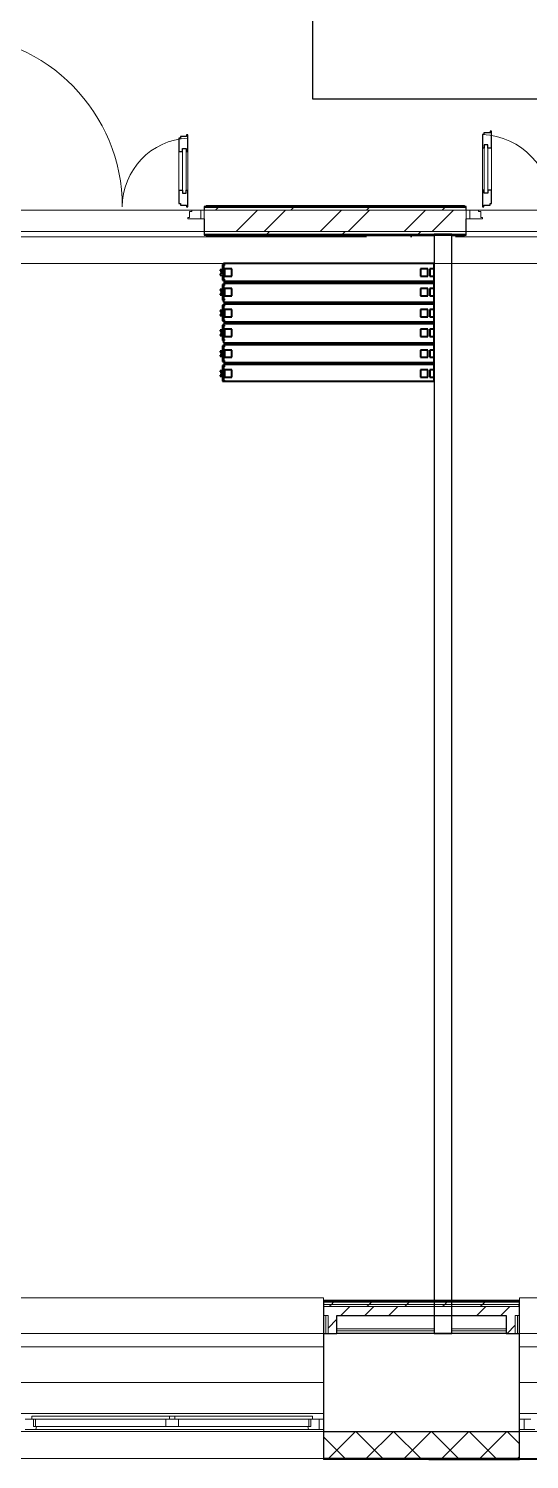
# Model space of a CAD drawing. Header units: millimetres. Extents: x -1073752 to 1436911, y -1379358 to 94781.
# Drawn here: x -902579 to -899768, y -1027063 to -1019038 of the extents above; entities that cross this region are included whole.
import ezdxf

# ---------------------------------------------------------------- set-up
doc = ezdxf.new("R2010")
doc.units = ezdxf.units.MM
doc.linetypes.add('ADSK_Линия сетки', pattern=[25, 20, -2.5, 0, -2.5])
doc.linetypes.add('ADSK_Сверху', pattern=[450, 300, -150])
for name, color, linetype, lineweight in [('_ Окна', 7, 'Continuous', 9), ('Двери', 252, 'Continuous', 9), ('Обобщенные модели', 252, 'Continuous', 18), ('Ограждение', 252, 'Continuous', 9), ('Окна', 7, 'Continuous', 9), ('Оси', 252, 'Continuous', 9), ('Перекрытие', 252, 'Continuous', 18), ('Стены внутренние', 7, 'Continuous', 18), ('Стены наружные', 7, 'Continuous', 18), ('Стены штриховка', 7, 'Continuous', 9)]:
    doc.layers.add(name, color=color, linetype=linetype, lineweight=lineweight)
doc.layers.add('PDF _АК RS-485', color=30, linetype='Continuous', true_color=0xff7f00)
doc.layers.add('Двери открывание', color=7, linetype='Continuous', lineweight=9, true_color=0xc0c0c0)
doc.layers.add('Линии', color=7, linetype='Continuous', lineweight=9, true_color=0x00a600)

# ---------------------------------------------------------------- blocks, each defined once
blk = doc.blocks.new('2 этаж')
at = {"layer": '_ Окна', "color": 251, "lineweight": 18, "true_color": 0x636466}
for p, q in [((121164, -19121.3), (121126, -19121.3)), ((121172, -19162.3), (121172, -19121.3)), ((121184, -19162.3), (121172, -19162.3)), ((121185.5, -19179.3), (121190, -19162.3)), ((122712, -19162.3), (122716.6, -19179.3)), ((122730, -19162.3), (122718, -19162.3)), ((122730, -19121.3), (122730, -19162.3)), ((122776, -19121.3), (122738, -19121.3)), ((122776, -19179.3), (122776, -19121.3)), ((123964, -19121.3), (123926, -19121.3)), ((123926, -19121.3), (123926, -19179.3)), ((121126, -19179.3), (121185.5, -19179.3)), ((122716.6, -19179.3), (122776, -19179.3)), ((123926, -19179.3), (123985.5, -19179.3))]:
    blk.add_line(p, q, dxfattribs=at)
at = {"layer": '_ Окна', "color": 251, "true_color": 0x636466}
for p, q in [((122801, -19121.3), (122776, -19121.3)), ((122776, -19121.3), (122776, -19179.3)), ((123926, -19121.3), (123901, -19121.3)), ((123926, -19179.3), (123926, -19121.3)), ((122776, -19179.3), (122801, -19179.3)), ((123901, -19179.3), (123926, -19179.3))]:
    blk.add_line(p, q, dxfattribs=at)
at = {"layer": 'Двери', "color": 251, "lineweight": 30, "true_color": 0x636466}
for p, q in [((121997, -11935.3), (121989, -11935.3)), ((121989, -11935.3), (121989, -12011.3)), ((122031, -11926.3), (121997, -11926.3)), ((121997, -11926.3), (121997, -11935.3)), ((122039, -11917.3), (122031, -11917.3)), ((122031, -11917.3), (122031, -11926.3)), ((122039, -12011.3), (122039, -11917.3)), ((123701, -11915.3), (123693, -11915.3)), ((123693, -11915.3), (123693, -11991.3)), ((123735, -11906.3), (123701, -11906.3)), ((123701, -11906.3), (123701, -11915.3)), ((123743, -11897.3), (123735, -11897.3)), ((123735, -11897.3), (123735, -11906.3)), ((123743, -11991.3), (123743, -11897.3)), ((121989, -12011.3), (122009, -12011.3)), ((122009, -12011.3), (122009, -11993.3)), ((122009, -11993.3), (122030, -11993.3)), ((122030, -11993.3), (122030, -12011.3)), ((122030, -12011.3), (122039, -12011.3)), ((123702, -11991.3), (123693, -11991.3)), ((123702, -11973.3), (123702, -11991.3)), ((123723, -11973.3), (123702, -11973.3)), ((123723, -11991.3), (123723, -11973.3)), ((123743, -11991.3), (123723, -11991.3)), ((121989, -12227.3), (121989, -12303.3)), ((121989, -12227.3), (122009, -12227.3)), ((122009, -12227.3), (122009, -12245.3)), ((122009, -12245.3), (122030, -12245.3)), ((122030, -12227.3), (122039, -12227.3)), ((122030, -12245.3), (122030, -12227.3)), ((122039, -12321.3), (122039, -12227.3)), ((123693, -12227.3), (123693, -12321.3)), ((123702, -12227.3), (123693, -12227.3)), ((123702, -12245.3), (123702, -12227.3)), ((123723, -12245.3), (123702, -12245.3)), ((123723, -12227.3), (123723, -12245.3)), ((123743, -12227.3), (123723, -12227.3)), ((123743, -12303.3), (123743, -12227.3)), ((121989, -12303.3), (121997, -12303.3)), ((121997, -12303.3), (121997, -12312.3)), ((121997, -12312.3), (122031, -12312.3)), ((122031, -12312.3), (122031, -12321.3)), ((122031, -12321.3), (122039, -12321.3)), ((123693, -12321.3), (123701, -12321.3)), ((123701, -12321.3), (123701, -12312.3)), ((123701, -12312.3), (123735, -12312.3)), ((123735, -12312.3), (123735, -12303.3)), ((123735, -12303.3), (123743, -12303.3))]:
    blk.add_line(p, q, dxfattribs=at)
at = {"layer": 'Двери', "color": 251, "true_color": 0x636466}
for p, q in [((121989, -12011.3), (121989, -12227.3)), ((122009, -12245.3), (122009, -11993.3)), ((122009, -11993.3), (122030, -11993.3)), ((122030, -11993.3), (122030, -12245.3)), ((122039, -12227.3), (122039, -12011.3)), ((123693, -11991.3), (123693, -12227.3)), ((123702, -11973.3), (123702, -12245.3)), ((123723, -11973.3), (123702, -11973.3)), ((123723, -12245.3), (123723, -11973.3)), ((123743, -12227.3), (123743, -11991.3)), ((122030, -12245.3), (122009, -12245.3)), ((123702, -12245.3), (123723, -12245.3)), ((122062, -12347.3), (122048, -12347.3)), ((122048, -12347.3), (122048, -12381.3)), ((122062, -12339.3), (122062, -12347.3)), ((122111, -12339.3), (122062, -12339.3)), ((122131, -12339.3), (122111, -12339.3)), ((122111, -12339.3), (122111, -12389.3)), ((122111, -12389.3), (122111, -12339.3)), ((122131, -12389.3), (122131, -12339.3)), ((123601, -12339.3), (123601, -12389.3)), ((123621, -12339.3), (123601, -12339.3)), ((123621, -12389.3), (123621, -12339.3)), ((123670, -12339.3), (123621, -12339.3)), ((123621, -12339.3), (123621, -12389.3)), ((123670, -12347.3), (123670, -12339.3)), ((123684, -12347.3), (123670, -12347.3)), ((123684, -12381.3), (123684, -12347.3)), ((122048, -12381.3), (122039, -12381.3)), ((122039, -12381.3), (122039, -12389.3)), ((122039, -12389.3), (122111, -12389.3)), ((122111, -12389.3), (122131, -12389.3)), ((123601, -12389.3), (123621, -12389.3)), ((123621, -12389.3), (123693, -12389.3)), ((123693, -12381.3), (123684, -12381.3)), ((123693, -12389.3), (123693, -12381.3))]:
    blk.add_line(p, q, dxfattribs=at)
at = {"layer": 'Двери открывание', "color": 251, "true_color": 0x636466}
for centre, radius, start, end in [((120705, -12321.3), 966, 0, 88.93231), ((122057, -12321.3), 386, 92.67279, 180), ((123675, -12321.3), 406, 0, 87.45896)]:
    blk.add_arc(centre, radius, start, end, dxfattribs=at)
at = {"layer": 'Линии', "color": 251, "linetype": 'ADSK_Сверху', "ltscale": 100, "true_color": 0x636466}
for p, q in [((117871, -12339.3), (151081, -12339.3)), ((117871, -12639.3), (151081, -12639.3))]:
    blk.add_line(p, q, dxfattribs=at)
at = {"layer": 'Обобщенные модели', "color": 251, "lineweight": 40, "true_color": 0x636466}
for p, q in [((122232.7, -12674.3), (122221, -12674.3)), ((122221, -12674.3), (122221, -12680.1)), ((122232.7, -12645.1), (122232.7, -12674.3)), ((122244.4, -12645.1), (122232.7, -12645.1)), ((123421, -12639.3), (122238.5, -12639.3)), ((122238.5, -12639.3), (122238.5, -12738.6)), ((122238.5, -12726.9), (122238.5, -12650.9)), ((122238.5, -12650.9), (122244.4, -12650.9)), ((122244.4, -12650.9), (122244.4, -12645.1)), ((122244.4, -12668.5), (122244.4, -12709.4)), ((122285.3, -12668.5), (122244.4, -12668.5)), ((122285.3, -12709.4), (122285.3, -12668.5)), ((123345.1, -12668.5), (123345.1, -12709.4)), ((123386, -12668.5), (123345.1, -12668.5)), ((123386, -12709.4), (123386, -12668.5)), ((123421, -12668.5), (123397.6, -12668.5)), ((123397.6, -12668.5), (123397.6, -12709.4)), ((123421, -12738.6), (123421, -12639.3)), ((123421, -12709.4), (123421, -12668.5)), ((122221, -12680.1), (122226.8, -12680.1)), ((122226.8, -12697.7), (122221, -12697.7)), ((122221, -12697.7), (122221, -12703.5)), ((122221, -12703.5), (122232.7, -12703.5)), ((122226.8, -12680.1), (122226.8, -12697.7)), ((122232.7, -12703.5), (122232.7, -12732.7)), ((122232.7, -12732.7), (122244.4, -12732.7)), ((122232.7, -12756.1), (122232.7, -12785.3)), ((122244.4, -12756.1), (122232.7, -12756.1)), ((122244.4, -12726.9), (122238.5, -12726.9)), ((122238.5, -12738.6), (123421, -12738.6)), ((123421, -12750.2), (122238.5, -12750.2)), ((122238.5, -12750.2), (122238.5, -12855.4)), ((122244.4, -12709.4), (122285.3, -12709.4)), ((122244.4, -12732.7), (122244.4, -12726.9)), ((122244.4, -12761.9), (122244.4, -12756.1)), ((123345.1, -12709.4), (123386, -12709.4)), ((123397.6, -12709.4), (123421, -12709.4)), ((123421, -12855.4), (123421, -12750.2)), ((122232.7, -12785.3), (122221, -12785.3)), ((122221, -12785.3), (122221, -12791.1)), ((122221, -12791.1), (122226.8, -12791.1)), ((122226.8, -12808.7), (122221, -12808.7)), ((122221, -12808.7), (122221, -12814.5)), ((122221, -12814.5), (122232.7, -12814.5)), ((122226.8, -12791.1), (122226.8, -12808.7)), ((122232.7, -12814.5), (122232.7, -12843.7)), ((122238.5, -12837.9), (122238.5, -12761.9)), ((122238.5, -12761.9), (122244.4, -12761.9)), ((122244.4, -12837.9), (122238.5, -12837.9)), ((122244.4, -12779.4), (122244.4, -12820.3)), ((122285.3, -12779.4), (122244.4, -12779.4)), ((122244.4, -12820.3), (122285.3, -12820.3)), ((122244.4, -12843.7), (122244.4, -12837.9)), ((122285.3, -12820.3), (122285.3, -12779.4)), ((123345.1, -12779.4), (123345.1, -12820.3)), ((123386, -12779.4), (123345.1, -12779.4)), ((123345.1, -12820.3), (123386, -12820.3)), ((123386, -12820.3), (123386, -12779.4)), ((123421, -12779.4), (123397.6, -12779.4)), ((123397.6, -12779.4), (123397.6, -12820.3)), ((123397.6, -12820.3), (123421, -12820.3)), ((123421, -12820.3), (123421, -12779.4)), ((122232.7, -12902.1), (122221, -12902.1)), ((122221, -12902.1), (122221, -12908)), ((122221, -12908), (122226.8, -12908)), ((122226.8, -12908), (122226.8, -12925.5)), ((122232.7, -12843.7), (122244.4, -12843.7)), ((122232.7, -12872.9), (122232.7, -12902.1)), ((122244.4, -12872.9), (122232.7, -12872.9)), ((122238.5, -12855.4), (123421, -12855.4)), ((123421, -12867.1), (122238.5, -12867.1)), ((122238.5, -12867.1), (122238.5, -12966.4)), ((122238.5, -12954.7), (122238.5, -12878.8)), ((122238.5, -12878.8), (122244.4, -12878.8)), ((122244.4, -12878.8), (122244.4, -12872.9)), ((122244.4, -12896.3), (122244.4, -12937.2)), ((122285.3, -12896.3), (122244.4, -12896.3)), ((122285.3, -12937.2), (122285.3, -12896.3)), ((123345.1, -12896.3), (123345.1, -12937.2)), ((123386, -12896.3), (123345.1, -12896.3)), ((123386, -12937.2), (123386, -12896.3)), ((123421, -12896.3), (123397.6, -12896.3)), ((123397.6, -12896.3), (123397.6, -12937.2)), ((123421, -12966.4), (123421, -12867.1)), ((123421, -12937.2), (123421, -12896.3)), ((122226.8, -12925.5), (122221, -12925.5)), ((122221, -12925.5), (122221, -12931.3)), ((122221, -12931.3), (122232.7, -12931.3)), ((122232.7, -12931.3), (122232.7, -12960.5)), ((122232.7, -12960.5), (122244.4, -12960.5)), ((122232.7, -12983.9), (122232.7, -13013.1)), ((122244.4, -12983.9), (122232.7, -12983.9)), ((122244.4, -12954.7), (122238.5, -12954.7)), ((122238.5, -12966.4), (123421, -12966.4)), ((123421, -12978.1), (122238.5, -12978.1)), ((122238.5, -12978.1), (122238.5, -13083.2)), ((122238.5, -13065.7), (122238.5, -12989.7)), ((122238.5, -12989.7), (122244.4, -12989.7)), ((122244.4, -12937.2), (122285.3, -12937.2)), ((122244.4, -12960.5), (122244.4, -12954.7)), ((122244.4, -12989.7), (122244.4, -12983.9)), ((123345.1, -12937.2), (123386, -12937.2)), ((123397.6, -12937.2), (123421, -12937.2)), ((123421, -13083.2), (123421, -12978.1)), ((122232.7, -13013.1), (122221, -13013.1)), ((122221, -13013.1), (122221, -13018.9)), ((122221, -13018.9), (122226.8, -13018.9)), ((122226.8, -13036.5), (122221, -13036.5)), ((122221, -13036.5), (122221, -13042.3)), ((122221, -13042.3), (122232.7, -13042.3)), ((122226.8, -13018.9), (122226.8, -13036.5)), ((122232.7, -13042.3), (122232.7, -13071.5)), ((122232.7, -13071.5), (122244.4, -13071.5)), ((122244.4, -13065.7), (122238.5, -13065.7)), ((122244.4, -13007.3), (122244.4, -13048.2)), ((122285.3, -13007.3), (122244.4, -13007.3)), ((122244.4, -13048.2), (122285.3, -13048.2)), ((122244.4, -13071.5), (122244.4, -13065.7)), ((122285.3, -13048.2), (122285.3, -13007.3)), ((123345.1, -13007.3), (123345.1, -13048.2)), ((123386, -13007.3), (123345.1, -13007.3)), ((123345.1, -13048.2), (123386, -13048.2)), ((123386, -13048.2), (123386, -13007.3)), ((123421, -13007.3), (123397.6, -13007.3)), ((123397.6, -13007.3), (123397.6, -13048.2)), ((123397.6, -13048.2), (123421, -13048.2)), ((123421, -13048.2), (123421, -13007.3)), ((122232.7, -13129.9), (122221, -13129.9)), ((122221, -13129.9), (122221, -13135.8)), ((122221, -13135.8), (122226.8, -13135.8)), ((122226.8, -13153.3), (122221, -13153.3)), ((122221, -13153.3), (122221, -13159.1)), ((122221, -13159.1), (122232.7, -13159.1)), ((122226.8, -13135.8), (122226.8, -13153.3)), ((122232.7, -13100.7), (122232.7, -13129.9)), ((122244.4, -13100.7), (122232.7, -13100.7)), ((122232.7, -13159.1), (122232.7, -13188.3)), ((122238.5, -13083.2), (123421, -13083.2)), ((123421, -13094.9), (122238.5, -13094.9)), ((122238.5, -13094.9), (122238.5, -13194.2)), ((122238.5, -13182.5), (122238.5, -13106.6)), ((122238.5, -13106.6), (122244.4, -13106.6)), ((122244.4, -13106.6), (122244.4, -13100.7)), ((122244.4, -13124.1), (122244.4, -13165)), ((122285.3, -13124.1), (122244.4, -13124.1)), ((122285.3, -13165), (122285.3, -13124.1)), ((123345.1, -13124.1), (123345.1, -13165)), ((123386, -13124.1), (123345.1, -13124.1)), ((123386, -13165), (123386, -13124.1)), ((123421, -13124.1), (123397.6, -13124.1)), ((123397.6, -13124.1), (123397.6, -13165)), ((123421, -13194.2), (123421, -13094.9)), ((123421, -13165), (123421, -13124.1)), ((122232.7, -13188.3), (122244.4, -13188.3)), ((122232.7, -13211.7), (122232.7, -13240.9)), ((122244.4, -13211.7), (122232.7, -13211.7)), ((122244.4, -13182.5), (122238.5, -13182.5)), ((122238.5, -13194.2), (123421, -13194.2)), ((123421, -13205.9), (122238.5, -13205.9)), ((122238.5, -13205.9), (122238.5, -13299.3)), ((122238.5, -13293.5), (122238.5, -13217.6)), ((122238.5, -13217.6), (122244.4, -13217.6)), ((122244.4, -13165), (122285.3, -13165)), ((122244.4, -13188.3), (122244.4, -13182.5)), ((122244.4, -13217.6), (122244.4, -13211.7)), ((122244.4, -13235.1), (122244.4, -13276)), ((122285.3, -13235.1), (122244.4, -13235.1)), ((122285.3, -13276), (122285.3, -13235.1)), ((123345.1, -13165), (123386, -13165)), ((123345.1, -13235.1), (123345.1, -13276)), ((123386, -13235.1), (123345.1, -13235.1)), ((123386, -13276), (123386, -13235.1)), ((123397.6, -13165), (123421, -13165)), ((123421, -13235.1), (123397.6, -13235.1)), ((123397.6, -13235.1), (123397.6, -13276)), ((123421, -13299.3), (123421, -13205.9)), ((123421, -13276), (123421, -13235.1)), ((122232.7, -13240.9), (122221, -13240.9)), ((122221, -13240.9), (122221, -13246.8)), ((122221, -13246.8), (122226.8, -13246.8)), ((122226.8, -13264.3), (122221, -13264.3)), ((122221, -13264.3), (122221, -13270.1)), ((122221, -13270.1), (122232.7, -13270.1)), ((122226.8, -13246.8), (122226.8, -13264.3)), ((122232.7, -13270.1), (122232.7, -13299.3)), ((122232.7, -13299.3), (122244.4, -13299.3)), ((122244.4, -13293.5), (122238.5, -13293.5)), ((122238.5, -13299.3), (123421, -13299.3)), ((122244.4, -13276), (122285.3, -13276)), ((122244.4, -13299.3), (122244.4, -13293.5)), ((123345.1, -13276), (123386, -13276)), ((123397.6, -13276), (123421, -13276))]:
    blk.add_line(p, q, dxfattribs=at)
at = {"layer": 'Ограждение', "color": 251, "true_color": 0x636466}
for p, q in [((122141, -12319.3), (122141, -12314.3)), ((123591, -12314.3), (122141, -12314.3)), ((123591, -12314.3), (123591, -12319.3)), ((122141, -12484.3), (122141, -12479.2)), ((122141, -12484.3), (123421, -12484.3)), ((123521, -12484.3), (123591, -12484.3)), ((123591, -12479.3), (123591, -12484.3)), ((121101, -18439.3), (122801, -18439.3)), ((122801, -18439.3), (122801, -18454.3)), ((123901, -18454.3), (123901, -18439.3)), ((123901, -18439.3), (125601, -18439.3)), ((123421, -18614.3), (122876, -18614.3)), ((123826, -18614.3), (123521, -18614.3)), ((121101, -18714.3), (122801, -18714.3)), ((123901, -18714.3), (125601, -18714.3)), ((121101, -18914.3), (122801, -18914.3)), ((123901, -18914.3), (125601, -18914.3)), ((121101, -19089.3), (122801, -19089.3)), ((123901, -19089.3), (125601, -19089.3))]:
    blk.add_line(p, q, dxfattribs=at)
at = {"layer": 'Окна', "color": 251, "true_color": 0x636466}
for p, q in [((121164, -19104.3), (121936, -19104.3)), ((121164, -19121.3), (121164, -19104.3)), ((121936, -19121.3), (121164, -19121.3)), ((121184, -19162.3), (121184, -19121.3)), ((121916, -19162.3), (121184, -19162.3)), ((121916, -19121.3), (121916, -19162.3)), ((121986, -19162.3), (121916, -19162.3)), ((121936, -19104.3), (121966, -19104.3)), ((121936, -19104.3), (121936, -19121.3)), ((121966, -19121.3), (121936, -19121.3)), ((121966, -19104.3), (122738, -19104.3)), ((121966, -19121.3), (121966, -19104.3)), ((122738, -19121.3), (121966, -19121.3)), ((121986, -19162.3), (121986, -19121.3)), ((122718, -19162.3), (121986, -19162.3)), ((122718, -19121.3), (122718, -19162.3)), ((122738, -19104.3), (122738, -19121.3)), ((121185.5, -19179.3), (122716.6, -19179.3))]:
    blk.add_line(p, q, dxfattribs=at)
at = {"layer": 'Оси', "color": 251, "linetype": 'ADSK_Линия сетки', "ltscale": 100, "true_color": 0x636466}
for p, q in [((170543.3, -12489.3), (93565.9, -12489.3)), ((170543.3, -18639.3), (93603.7, -18639.3))]:
    blk.add_line(p, q, dxfattribs=at)
at = {"layer": 'Перекрытие', "color": 251, "ltscale": 100, "true_color": 0x636466}
for p, q in [((122131, -12459.3), (120631, -12459.3)), ((125101, -12459.3), (123601, -12459.3))]:
    blk.add_line(p, q, dxfattribs=at)
at = {"layer": 'Стены внутренние', "color": 251, "lineweight": 30, "true_color": 0x636466}
for p, q in [((122801, -18639.3), (122801, -19341.3)), ((123826, -18639.3), (122876, -18639.3)), ((123901, -19341.3), (123901, -18639.3)), ((122801, -19189.3), (123901, -19189.3)), ((122801, -19341.3), (123901, -19341.3))]:
    blk.add_line(p, q, dxfattribs=at)
at = {"layer": 'Стены внутренние', "color": 251, "true_color": 0x636466}
for p, q in [((122801, -19189.3), (121101, -19189.3)), ((125601, -19189.3), (123901, -19189.3)), ((122801, -19341.3), (121101, -19341.3))]:
    blk.add_line(p, q, dxfattribs=at)
at = {"layer": 'Стены внутренние', "color": 251, "linetype": 'Continuous', "lineweight": 9, "true_color": 0x636466}
for p, q in [((122919.8, -19339.3), (122801, -19220.5)), ((122830.3, -19339.3), (122980.3, -19189.3)), ((123131.9, -19339.3), (122981.9, -19189.3)), ((123042.5, -19339.3), (123192.5, -19189.3)), ((123344, -19339.3), (123194, -19189.3)), ((123254.6, -19339.3), (123404.6, -19189.3)), ((123556.2, -19339.3), (123406.2, -19189.3)), ((123466.7, -19339.3), (123616.7, -19189.3)), ((123768.3, -19339.3), (123618.3, -19189.3)), ((123678.9, -19339.3), (123828.9, -19189.3)), ((123901, -19259.8), (123830.4, -19189.3)), ((122917.5, -19339.3), (122916.4, -19341.3)), ((123759.5, -19341.3), (123758.3, -19339.3)), ((123891, -19339.3), (123899, -19331.2))]:
    blk.add_line(p, q, dxfattribs=at)
at = {"layer": 'Стены наружные', "color": 251, "true_color": 0x636466}
for p, q in [((120700, -12339.3), (122062, -12339.3)), ((123670, -12339.3), (125032, -12339.3)), ((122131, -12459.3), (120631, -12459.3)), ((125101, -12459.3), (123601, -12459.3)), ((122876, -18624.3), (123421, -18624.3)), ((123521, -18624.3), (123826, -18624.3)), ((122801, -19346.3), (122801, -19341.3)), ((123391, -19346.3), (122801, -19346.3)), ((123901, -19341.3), (125601, -19341.3)), ((126166, -19346.3), (123901, -19346.3))]:
    blk.add_line(p, q, dxfattribs=at)
at = {"layer": 'Стены наружные', "color": 251, "lineweight": 30, "true_color": 0x636466}
for p, q in [((122131, -12319.3), (122131, -12339.3)), ((123601, -12319.3), (122131, -12319.3)), ((123601, -12339.3), (123601, -12319.3)), ((122131, -12389.3), (122131, -12479.3)), ((123601, -12479.3), (123601, -12389.3)), ((122131, -12479.3), (123601, -12479.3)), ((123421, -12474.3), (123421, -18639.3)), ((123521, -12474.3), (123421, -12474.3)), ((123521, -18639.3), (123521, -12474.3)), ((122801, -18454.3), (122801, -18639.3)), ((123901, -18454.3), (122801, -18454.3)), ((123901, -18639.3), (123901, -18454.3)), ((122876, -18539.3), (123826, -18539.3)), ((122876, -18639.3), (122876, -18539.3)), ((123826, -18539.3), (123826, -18639.3)), ((122801, -18639.3), (122876, -18639.3)), ((123421, -18639.3), (123521, -18639.3)), ((123826, -18639.3), (123901, -18639.3)), ((123391, -19341.3), (123391, -19346.3)), ((123391, -19346.3), (123901, -19346.3)), ((123901, -19346.3), (123901, -19341.3))]:
    blk.add_line(p, q, dxfattribs=at)
at = {"layer": 'Стены наружные', "color": 251, "linetype": 'Continuous', "lineweight": 9, "true_color": 0x636466}
for p, q in [((122137.9, -12324.3), (122142.9, -12319.3)), ((122193.6, -12339.3), (122208.6, -12324.3)), ((122208.6, -12324.3), (122213.6, -12319.3)), ((122279.3, -12324.3), (122284.3, -12319.3)), ((122309.6, -12459.3), (122429.6, -12339.3)), ((122350, -12324.3), (122355, -12319.3)), ((122420.7, -12324.3), (122425.7, -12319.3)), ((122466.7, -12459.3), (122586.7, -12339.3)), ((122491.4, -12324.3), (122496.4, -12319.3)), ((122562.1, -12324.3), (122567.1, -12319.3)), ((122617.8, -12339.3), (122632.8, -12324.3)), ((122632.8, -12324.3), (122637.8, -12319.3)), ((122703.5, -12324.3), (122708.5, -12319.3)), ((122774.3, -12324.3), (122779.3, -12319.3)), ((122781, -12459.3), (122901, -12339.3)), ((122845, -12324.3), (122850, -12319.3)), ((122915.7, -12324.3), (122920.7, -12319.3)), ((122938.2, -12459.3), (123058.2, -12339.3)), ((122986.4, -12324.3), (122991.4, -12319.3)), ((123042.1, -12339.3), (123057.1, -12324.3)), ((123057.1, -12324.3), (123062.1, -12319.3)), ((123127.8, -12324.3), (123132.8, -12319.3)), ((123198.5, -12324.3), (123203.5, -12319.3)), ((123252.5, -12459.3), (123372.5, -12339.3)), ((123269.2, -12324.3), (123274.2, -12319.3)), ((123339.9, -12324.3), (123344.9, -12319.3)), ((123409.7, -12459.3), (123529.7, -12339.3)), ((123410.7, -12324.3), (123415.7, -12319.3)), ((123466.4, -12339.3), (123481.4, -12324.3)), ((123481.4, -12324.3), (123486.4, -12319.3)), ((123552.1, -12324.3), (123557.1, -12319.3)), ((122195, -12479.3), (122200, -12474.3)), ((122265.7, -12479.3), (122270.7, -12474.3)), ((122336.4, -12479.3), (122341.4, -12474.3)), ((122407.1, -12479.3), (122412.1, -12474.3)), ((122477.8, -12479.3), (122482.8, -12474.3)), ((122482.8, -12474.3), (122497.8, -12459.3)), ((122548.5, -12479.3), (122553.5, -12474.3)), ((122619.3, -12479.3), (122624.3, -12474.3)), ((122690, -12479.3), (122695, -12474.3)), ((122760.7, -12479.3), (122765.7, -12474.3)), ((122831.4, -12479.3), (122836.4, -12474.3)), ((122902.1, -12479.3), (122907.1, -12474.3)), ((122907.1, -12474.3), (122922.1, -12459.3)), ((122972.8, -12479.3), (122977.8, -12474.3)), ((123043.5, -12479.3), (123048.5, -12474.3)), ((123114.2, -12479.3), (123119.2, -12474.3)), ((123184.9, -12479.3), (123189.9, -12474.3)), ((123255.7, -12479.3), (123260.7, -12474.3)), ((123326.4, -12479.3), (123331.4, -12474.3)), ((123331.4, -12474.3), (123346.4, -12459.3)), ((123397.1, -12479.3), (123402.1, -12474.3)), ((123467.8, -12479.3), (123472.8, -12474.3)), ((123538.5, -12479.3), (123543.5, -12474.3)), ((122861.8, -18459.3), (122866.8, -18454.3)), ((122932.5, -18459.3), (122937.5, -18454.3)), ((123003.2, -18459.3), (123008.2, -18454.3)), ((123073.9, -18459.3), (123078.9, -18454.3)), ((123144.6, -18459.3), (123149.6, -18454.3)), ((123215.4, -18459.3), (123220.4, -18454.3)), ((123286.1, -18459.3), (123291.1, -18454.3)), ((123356.8, -18459.3), (123361.8, -18454.3)), ((123427.5, -18459.3), (123432.5, -18454.3)), ((123498.2, -18459.3), (123503.2, -18454.3)), ((123568.9, -18459.3), (123573.9, -18454.3)), ((123639.6, -18459.3), (123644.6, -18454.3)), ((123710.3, -18459.3), (123715.3, -18454.3)), ((123781, -18459.3), (123786, -18454.3)), ((123851.7, -18459.3), (123856.7, -18454.3)), ((122831.8, -18489.3), (122844.3, -18476.8)), ((122844.3, -18476.8), (122856.8, -18464.3)), ((122856.8, -18464.3), (122861.8, -18459.3)), ((122897.2, -18539.3), (122947.2, -18489.3)), ((123032.1, -18539.3), (123082.1, -18489.3)), ((123043.9, -18489.3), (123056.4, -18476.8)), ((123056.4, -18476.8), (123068.9, -18464.3)), ((123167.1, -18539.3), (123217.1, -18489.3)), ((123256.1, -18489.3), (123268.6, -18476.8)), ((123268.6, -18476.8), (123281.1, -18464.3)), ((123281.1, -18464.3), (123286.1, -18459.3)), ((123468.2, -18489.3), (123480.7, -18476.8)), ((123480.7, -18476.8), (123493.2, -18464.3)), ((123660.5, -18539.3), (123710.5, -18489.3)), ((123680.3, -18489.3), (123692.8, -18476.8)), ((123692.8, -18476.8), (123705.3, -18464.3)), ((123705.3, -18464.3), (123710.3, -18459.3)), ((123795.4, -18539.3), (123845.4, -18489.3)), ((123892.5, -18489.3), (123901, -18480.7)), ((122826, -18610.4), (122876, -18560.4)), ((123830.4, -18639.3), (123876, -18593.6)), ((123762.3, -19346.3), (123759.5, -19341.3))]:
    blk.add_line(p, q, dxfattribs=at)
at = {"layer": 'Стены штриховка', "color": 251, "true_color": 0x636466}
for p, q in [((123601, -12324.3), (122131, -12324.3)), ((123601, -12339.3), (122131, -12339.3)), ((122131, -12459.3), (123601, -12459.3)), ((123601, -12459.3), (122131, -12459.3)), ((122131, -12474.3), (123601, -12474.3)), ((123901, -18459.3), (122801, -18459.3)), ((122801, -18464.3), (123901, -18464.3)), ((122801, -18476.8), (123901, -18476.8)), ((122801, -18489.3), (123901, -18489.3)), ((122826, -18539.3), (122801, -18539.3)), ((122813.5, -18539.3), (122813.5, -18639.3)), ((122826, -18539.3), (122826, -18639.3)), ((123901, -18539.3), (123876, -18539.3)), ((123876, -18539.3), (123876, -18639.3)), ((123888.5, -18539.3), (123888.5, -18639.3)), ((122803, -19265.3), (122801, -19265.3)), ((122803, -19265.3), (122803, -19339.3)), ((122803, -19339.3), (123899, -19339.3)), ((123901, -19265.3), (123899, -19265.3)), ((123899, -19339.3), (123899, -19265.3))]:
    blk.add_line(p, q, dxfattribs=at)

msp = doc.modelspace()

# ---------------------------------------------------------------- linework, layer by layer
at = {"layer": 'PDF _АК RS-485', "lineweight": 30}
for p, q in [((-900982.8, -1019433.7), (-900982.8, -1018378.5)), ((-875850.4, -1019433.7), (-900982.8, -1019433.7))]:
    msp.add_line(p, q, dxfattribs=at)

# ---------------------------------------------------------------- block references
msp.add_blockref('2 этаж', (-1023723.7, -1007716.5))

doc.saveas('drawing.dxf')
